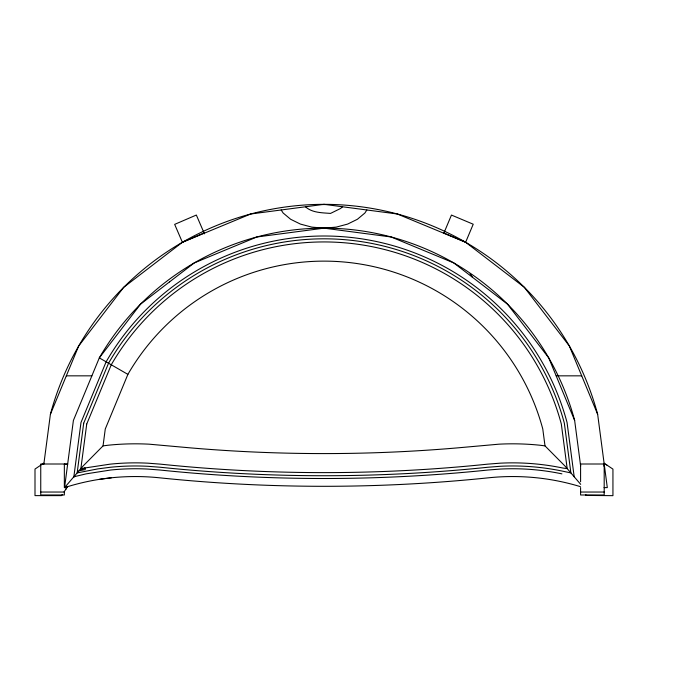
<?xml version="1.0" encoding="UTF-8"?>
<svg xmlns="http://www.w3.org/2000/svg" width="700" height="700" viewBox="0 0 700 700"><rect width="100%" height="100%" fill="white"/><g stroke="black" fill="none" stroke-linecap="round" stroke-linejoin="round"><path stroke-width="1.05" d="M43.829 464.214L50.4 414.295L78.697 345.975L123.716 287.306L182.385 242.287L204.067 232.951M580.37 486.64A232.155 232.155 0 0 0 488.722 477.785A1596.761 1596.761 0 0 1 159.32 477.785A232.155 232.155 0 0 0 64.558 487.611L73.395 420.455L99.312 357.884L140.551 304.141L194.285 262.911L256.865 236.985L324.021 228.148L336.245 227.115L347.629 224.088L357.402 219.275L364.91 213.001L366.861 209.974M561.907 473.856A239.96 239.96 0 0 0 500.281 469.07L488.049 470.015A1589.674 1589.674 0 0 1 159.994 470.024L147.77 469.07A239.96 239.96 0 0 0 110.626 470.024L86.135 473.856L73.85 476.779L80.99 422.494L106.129 361.812A251.598 251.598 0 0 1 567.053 422.494L574.192 476.779M64.558 487.611L82.897 466.218L103.049 445.882L105.271 428.995L127.89 374.377A226.468 226.468 0 0 1 542.78 428.995L545.003 445.882L565.145 466.218L580.711 484.374M169.496 281.934L169.566 281.496M66.973 486.439L66.824 486.99M443.896 233.056L451.456 215.066L473.218 224.219L465.657 242.209L443.896 233.047M67.462 486.762L64.199 491.733M62.256 494.611L61.556 495.617L35 495.617L35 469.061L41.099 464.949M65.669 489.519L65.949 489.037A47.504 22.505 0 0 0 66.64 487.506M342.598 206.78L340.567 208.477L330.523 213.421C321.991 212.713 312.217 212.905 305.445 206.78M42.079 464.301L43.855 463.155M74.078 476.709L75.005 476.359L73.85 476.779M103.049 445.882L108.054 445.235A264.88 264.88 0 0 1 149.056 444.176L189.508 447.79A1564.045 1564.045 0 0 0 458.535 447.79L498.995 444.176A264.88 264.88 0 0 1 539.989 445.235L545.003 445.882M99.531 479.334L111.431 477.785M322.473 204.54L325.57 204.54M321.606 227.946L326.436 227.946M66.325 375.839L91.884 375.839M556.168 375.839L581.718 375.839M67.664 464.004L40.749 464.004L40.749 494.988L64.348 494.988L64.348 491.654M580.379 464.004L604.188 464.004L604.188 494.988L580.589 494.988L580.589 487.611M64.391 464.214L67.638 464.214M604.056 487.611L607.303 487.611L597.651 414.295L569.345 345.975L524.326 287.306L465.657 242.287L397.338 213.99L324.021 204.339L250.705 213.99L182.385 242.287L174.668 224.376L196.35 215.04L204.444 233.826M40.749 492.039L64.348 492.039M580.589 492.039L604.188 492.039M127.89 374.377L99.312 357.884A259.464 259.464 0 0 1 574.648 420.455L580.685 466.34M604.082 466.427L604.082 463.207L612.938 469.105L612.938 495.661L586.215 495.416M606.839 464.992L606.358 464.713A47.504 22.505 90 0 0 604.31 463.846M585.681 494.655L586.206 495.416M470.085 273.735L472.421 277.235M281.181 209.974L283.132 213.001L290.64 219.275L300.414 224.088L311.806 227.115L324.021 228.148L391.178 236.985L453.758 262.911L507.491 304.141L548.73 357.884L574.648 420.455M580.589 464.004L580.589 466.156M580.589 467.311L580.589 481.775M64.348 464.004L64.348 487.611M42.087 464.415A47.504 22.505 90 0 1 43.111 463.977M50.4 414.295A283.281 283.281 0 0 1 597.651 414.295M83.694 423.22L77.157 472.92L97.904 468.877L110.337 467.267A242.734 242.734 0 0 1 147.91 466.296L160.23 467.25A1587.145 1587.145 0 0 0 487.812 467.259L500.133 466.296A242.734 242.734 0 0 1 562.476 471.135L570.885 472.92L564.349 423.22A248.806 248.806 0 0 0 108.553 363.213L83.694 423.22M86.73 424.034L80.859 468.597L110.014 464.17A245.84 245.84 0 0 1 148.067 463.19L160.501 464.153A1584.319 1584.319 0 0 0 487.55 464.161L499.975 463.19A245.84 245.84 0 0 1 563.115 468.09L567.184 468.597L561.321 424.034A245.665 245.665 0 0 0 111.265 364.779L86.73 424.034M84.928 468.09L79.004 470.759L85.251 469.613L84.928 468.09"/></g></svg>
